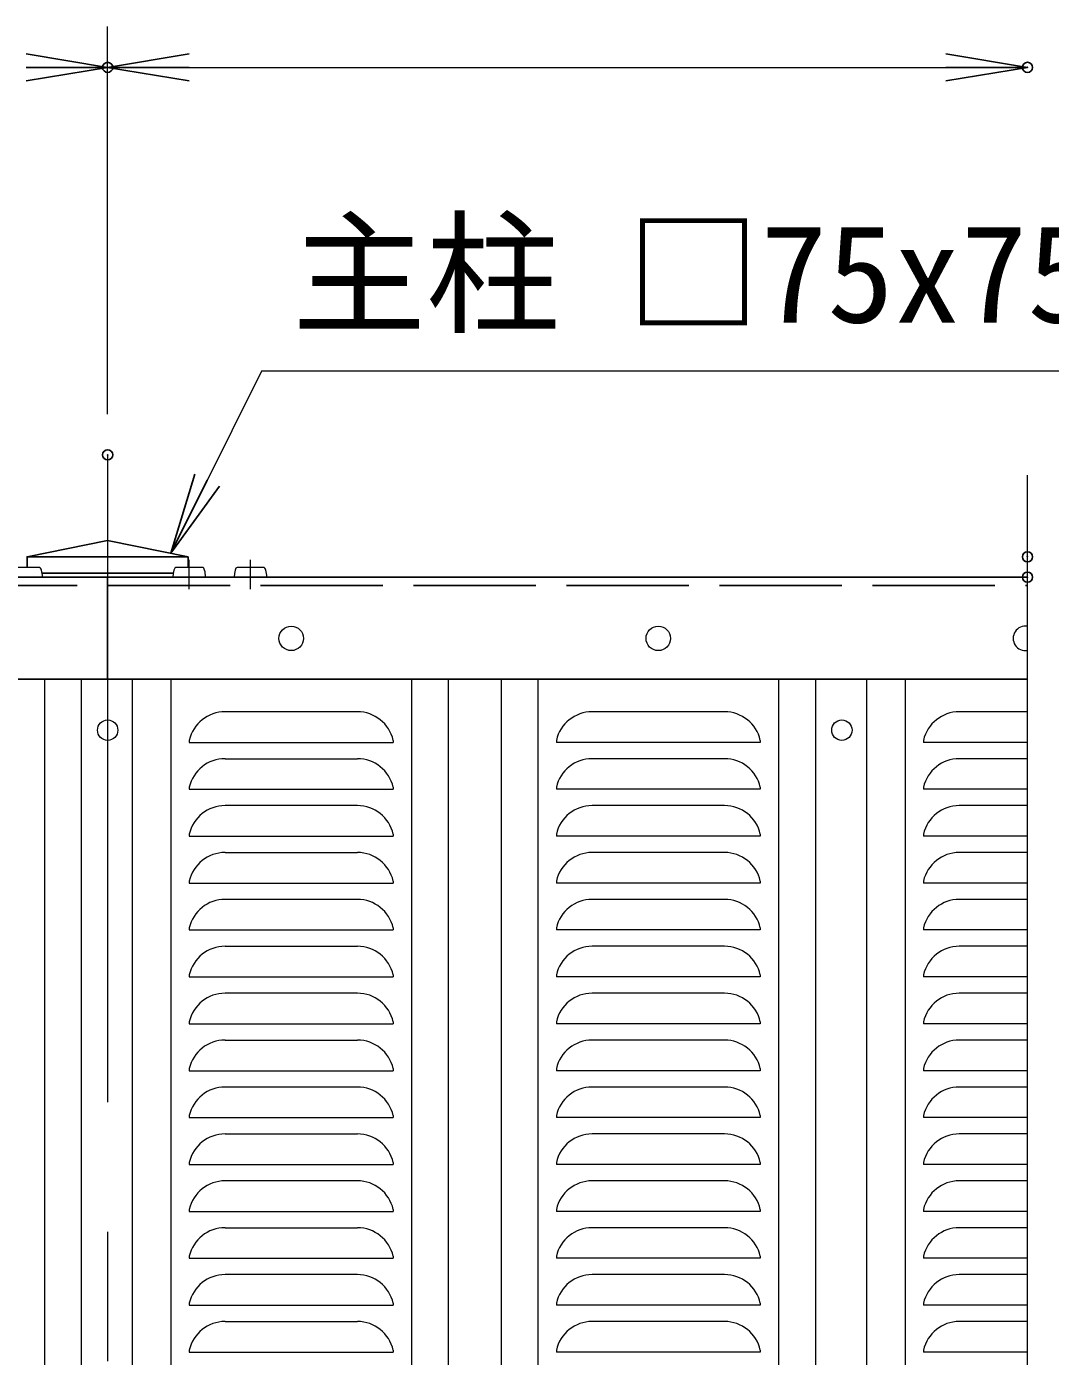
# Model space of a CAD drawing. Units: millimetres, scale not verified. Extents: x -4200 to 4200, y -2970 to 2970.
# Drawn here: x -1330 to -828, y 761 to 1413 of the extents above; entities that cross this region are included whole.
import ezdxf
from ezdxf.enums import TextEntityAlignment as Align

# ---------------------------------------------------------------- set-up
doc = ezdxf.new("R2010")
doc.units = ezdxf.units.MM
doc.header["$LTSCALE"] = 10
doc.header["$PDMODE"] = 32
doc.header["$PDSIZE"] = 5
doc.linetypes.add('DASHED', pattern=[7.5, 6, -1.5])
doc.linetypes.add('USER1', pattern=[50.8, 31.75, -6.35, 6.35, -6.35])
for name, color, linetype, lineweight in [('0-0_D-BMK', 2, 'USER1', 13), ('0-2_D-STR1', 1, 'Continuous', 25), ('0-3_D-STR3', 3, 'Continuous', 13), ('0-4_D-STR2', 7, 'Continuous', 13), ('0-5_D-STR-DIM', 7, 'Continuous', 13), ('0-6_0', 7, 'Continuous', 25), ('0-9_D-STR-TXT', 7, 'Continuous', 13)]:
    doc.layers.add(name, color=color, linetype=linetype, lineweight=lineweight)
doc.layers.add('0-7_Defpoints', color=8, linetype='Continuous')
doc.styles.add('ＭＳ ゴシック', font='')
doc.styles.get('ＭＳ ゴシック').set_extended_font_data('MS Gothic')

# ---------------------------------------------------------------- blocks, each defined once
blk = doc.blocks.new('_Open')
at = {"layer": '0-6_0'}
blk.add_line((-10, 1.667), (0, 0), dxfattribs=at)
blk.add_lwpolyline([(-10, -1.667), (0, 0), (-10, 0)], dxfattribs=at)

msp = doc.modelspace()

# ---------------------------------------------------------------- linework, layer by layer
at = {"layer": '0-0_D-BMK'}
for p, q in [((-1290.53, 1203.04), (-1290.53, -6.96)), ((-1250.53, 1137.17), (-1250.53, 1151.58)), ((-1220.53, 1137.17), (-1220.53, 1151.58))]:
    msp.add_line(p, q, dxfattribs=at)
at = {"layer": '0-2_D-STR1'}
for p, q in [((-1330.03, 1153.04), (-1251.03, 1153.04)), ((-1251.03, 1153.04), (-1251.03, 1147.84)), ((-3290.53, 1143.04), (-839.53, 1143.04)), ((-1322.66, 1145.04), (-1258.39, 1145.04)), ((-1290.53, 1143.04), (-1290.53, 1093.04)), ((-3240.53, 1093.04), (-839.53, 1093.04)), ((-3240.53, 1093.04), (-839.53, 1093.04))]:
    msp.add_line(p, q, dxfattribs=at)
at = {"layer": '0-2_D-STR1', "linetype": 'DASHED'}
msp.add_line((-3240.53, 1139.04), (-839.53, 1139.04), dxfattribs=at)
at = {"layer": '0-2_D-STR1'}
msp.add_lwpolyline([(-1251.03, 1153.04), (-1290.53, 1161.04), (-1330.03, 1153.04), (-1330.03, 1147.84)], dxfattribs=at)
at = {"layer": '0-3_D-STR3'}
for p, q in [((-1324.03, 1147.84), (-1337.03, 1147.84)), ((-1244.03, 1147.84), (-1257.03, 1147.84)), ((-1214.03, 1147.84), (-1227.03, 1147.84)), ((-1322.53, 1143.04), (-1338.53, 1143.04)), ((-1242.53, 1143.04), (-1258.53, 1143.04)), ((-1212.53, 1143.04), (-1228.53, 1143.04))]:
    msp.add_line(p, q, dxfattribs=at)
for centre, radius in [((-1200.53, 1113.04), 6), ((-1020.53, 1113.04), 6), ((-1290.53, 1068.04), 5), ((-930.53, 1068.04), 5)]:
    msp.add_circle(centre, radius, dxfattribs=at)
msp.add_arc((-840.53, 1113.04), 6, 80.41516, 279.58484, dxfattribs=at)
for centre, start_param, end_param in [((-1324.03, 1143.04), 1.570796, 3.141593), ((-1257.03, 1143.04), 3.141593, 4.712389), ((-1244.03, 1143.04), 1.570796, 3.141593), ((-1227.03, 1143.04), 3.141593, 4.712389), ((-1214.03, 1143.04), 1.570796, 3.141593)]:
    msp.add_ellipse(centre, major_axis=(0, -4.8), ratio=0.3125, start_param=start_param, end_param=end_param, dxfattribs=at)
at = {"layer": '0-4_D-STR2'}
for p, q in [((-1321.53, 1093.04), (-1321.53, 333.04)), ((-1303.53, 1093.04), (-1303.53, 333.04)), ((-1278.53, 1093.04), (-1278.53, 333.04)), ((-1259.53, 1093.04), (-1259.53, 333.04)), ((-1141.53, 1093.04), (-1141.53, 333.04)), ((-1123.53, 1093.04), (-1123.53, 333.04)), ((-1097.53, 1093.04), (-1097.53, 333.04)), ((-1079.53, 1093.04), (-1079.53, 333.04)), ((-961.53, 1093.04), (-961.53, 333.04)), ((-943.53, 1093.04), (-943.53, 333.04)), ((-918.53, 1093.04), (-918.53, 333.04)), ((-899.53, 1093.04), (-899.53, 333.04)), ((-1168.08, 1077.04), (-1232.97, 1077.04)), ((-988.08, 1077.04), (-1052.97, 1077.04)), ((-839.53, 1077.04), (-872.97, 1077.04)), ((-1250.53, 1063.04), (-1250.53, 1062.04)), ((-1150.53, 1063.04), (-1150.53, 1062.04)), ((-1150.53, 1063.03), (-1150.53, 1062.04)), ((-1070.53, 1063.04), (-1070.53, 1062.04)), ((-1070.53, 1063.03), (-1070.53, 1062.04)), ((-970.53, 1063.04), (-970.53, 1062.04)), ((-890.53, 1063.04), (-890.53, 1062.04)), ((-890.53, 1063.03), (-890.53, 1062.04)), ((-1250.53, 1062.04), (-1150.53, 1062.04)), ((-970.53, 1062.04), (-1070.53, 1062.04)), ((-839.53, 1062.04), (-890.53, 1062.04)), ((-1232.97, 1054.04), (-1168.08, 1054.04)), ((-988.08, 1054.04), (-1052.97, 1054.04)), ((-839.53, 1054.04), (-872.97, 1054.04)), ((-1250.53, 1040.04), (-1250.53, 1039.04)), ((-1250.53, 1039.04), (-1150.53, 1039.04)), ((-1150.53, 1040.04), (-1150.53, 1039.04)), ((-1150.53, 1040.03), (-1150.53, 1039.04)), ((-1070.53, 1040.04), (-1070.53, 1039.04)), ((-1070.53, 1040.03), (-1070.53, 1039.04)), ((-970.53, 1039.04), (-1070.53, 1039.04)), ((-970.53, 1040.04), (-970.53, 1039.04)), ((-890.53, 1040.04), (-890.53, 1039.04)), ((-890.53, 1040.03), (-890.53, 1039.04)), ((-839.53, 1039.04), (-890.53, 1039.04)), ((-1168.08, 1031.04), (-1232.97, 1031.04)), ((-988.08, 1031.04), (-1052.97, 1031.04)), ((-839.53, 1031.04), (-872.97, 1031.04)), ((-1250.53, 1017.04), (-1250.53, 1016.04)), ((-1250.53, 1016.04), (-1150.53, 1016.04)), ((-1150.53, 1017.04), (-1150.53, 1016.04)), ((-1150.53, 1017.03), (-1150.53, 1016.04)), ((-1070.53, 1017.04), (-1070.53, 1016.04)), ((-1070.53, 1017.03), (-1070.53, 1016.04)), ((-970.53, 1016.04), (-1070.53, 1016.04)), ((-970.53, 1017.04), (-970.53, 1016.04)), ((-890.53, 1017.04), (-890.53, 1016.04)), ((-890.53, 1017.03), (-890.53, 1016.04)), ((-839.53, 1016.04), (-890.53, 1016.04)), ((-1232.97, 1008.04), (-1168.08, 1008.04)), ((-988.08, 1008.04), (-1052.97, 1008.04)), ((-839.53, 1008.04), (-872.97, 1008.04)), ((-1250.53, 994.04), (-1250.53, 993.04)), ((-1250.53, 993.04), (-1150.53, 993.04)), ((-1150.53, 994.04), (-1150.53, 993.04)), ((-1150.53, 994.03), (-1150.53, 993.04)), ((-1070.53, 994.04), (-1070.53, 993.04)), ((-1070.53, 994.03), (-1070.53, 993.04)), ((-970.53, 993.04), (-1070.53, 993.04)), ((-970.53, 994.04), (-970.53, 993.04)), ((-890.53, 994.04), (-890.53, 993.04)), ((-890.53, 994.03), (-890.53, 993.04)), ((-839.53, 993.04), (-890.53, 993.04)), ((-1168.08, 985.04), (-1232.97, 985.04)), ((-988.08, 985.04), (-1052.97, 985.04)), ((-839.53, 985.04), (-872.97, 985.04)), ((-1250.53, 971.04), (-1250.53, 970.04)), ((-1250.53, 970.04), (-1150.53, 970.04)), ((-1150.53, 971.04), (-1150.53, 970.04)), ((-1150.53, 971.03), (-1150.53, 970.04)), ((-1070.53, 971.04), (-1070.53, 970.04)), ((-1070.53, 971.03), (-1070.53, 970.04)), ((-970.53, 970.04), (-1070.53, 970.04)), ((-970.53, 971.04), (-970.53, 970.04)), ((-890.53, 971.04), (-890.53, 970.04)), ((-890.53, 971.03), (-890.53, 970.04)), ((-839.53, 970.04), (-890.53, 970.04)), ((-1232.97, 962.04), (-1168.08, 962.04)), ((-988.08, 962.04), (-1052.97, 962.04)), ((-839.53, 962.04), (-872.97, 962.04)), ((-1250.53, 948.04), (-1250.53, 947.04)), ((-1250.53, 947.04), (-1150.53, 947.04)), ((-1150.53, 948.04), (-1150.53, 947.04)), ((-1150.53, 948.03), (-1150.53, 947.04)), ((-1070.53, 948.04), (-1070.53, 947.04)), ((-1070.53, 948.03), (-1070.53, 947.04)), ((-970.53, 947.04), (-1070.53, 947.04)), ((-970.53, 948.04), (-970.53, 947.04)), ((-890.53, 948.04), (-890.53, 947.04)), ((-890.53, 948.03), (-890.53, 947.04)), ((-839.53, 947.04), (-890.53, 947.04)), ((-1168.08, 939.04), (-1232.97, 939.04)), ((-988.08, 939.04), (-1052.97, 939.04)), ((-839.53, 939.04), (-872.97, 939.04)), ((-1250.53, 925.04), (-1250.53, 924.04)), ((-1250.53, 924.04), (-1150.53, 924.04)), ((-1150.53, 925.04), (-1150.53, 924.04)), ((-1150.53, 925.03), (-1150.53, 924.04)), ((-1070.53, 925.04), (-1070.53, 924.04)), ((-1070.53, 925.03), (-1070.53, 924.04)), ((-970.53, 924.04), (-1070.53, 924.04)), ((-970.53, 925.04), (-970.53, 924.04)), ((-890.53, 925.04), (-890.53, 924.04)), ((-890.53, 925.03), (-890.53, 924.04)), ((-839.53, 924.04), (-890.53, 924.04)), ((-1232.97, 916.04), (-1168.08, 916.04)), ((-988.08, 916.04), (-1052.97, 916.04)), ((-839.53, 916.04), (-872.97, 916.04)), ((-1250.53, 902.04), (-1250.53, 901.04)), ((-1250.53, 901.04), (-1150.53, 901.04)), ((-1150.53, 902.04), (-1150.53, 901.04)), ((-1150.53, 902.03), (-1150.53, 901.04)), ((-1070.53, 902.04), (-1070.53, 901.04)), ((-1070.53, 902.03), (-1070.53, 901.04)), ((-970.53, 901.04), (-1070.53, 901.04)), ((-970.53, 902.04), (-970.53, 901.04)), ((-890.53, 902.04), (-890.53, 901.04)), ((-890.53, 902.03), (-890.53, 901.04)), ((-839.53, 901.04), (-890.53, 901.04)), ((-1168.08, 893.04), (-1232.97, 893.04)), ((-988.08, 893.04), (-1052.97, 893.04)), ((-839.53, 893.04), (-872.97, 893.04)), ((-1250.53, 879.04), (-1250.53, 878.04)), ((-1250.53, 878.04), (-1150.53, 878.04)), ((-1150.53, 879.04), (-1150.53, 878.04)), ((-1150.53, 879.03), (-1150.53, 878.04)), ((-1070.53, 879.04), (-1070.53, 878.04)), ((-1070.53, 879.03), (-1070.53, 878.04)), ((-970.53, 878.04), (-1070.53, 878.04)), ((-970.53, 879.04), (-970.53, 878.04)), ((-890.53, 879.04), (-890.53, 878.04)), ((-890.53, 879.03), (-890.53, 878.04)), ((-839.53, 878.04), (-890.53, 878.04)), ((-1232.97, 870.04), (-1168.08, 870.04)), ((-988.08, 870.04), (-1052.97, 870.04)), ((-839.53, 870.04), (-872.97, 870.04)), ((-1250.53, 856.04), (-1250.53, 855.04)), ((-1250.53, 855.04), (-1150.53, 855.04)), ((-1150.53, 856.04), (-1150.53, 855.04)), ((-1150.53, 856.03), (-1150.53, 855.04)), ((-1070.53, 856.04), (-1070.53, 855.04)), ((-1070.53, 856.03), (-1070.53, 855.04)), ((-970.53, 855.04), (-1070.53, 855.04)), ((-970.53, 856.04), (-970.53, 855.04)), ((-890.53, 856.04), (-890.53, 855.04)), ((-890.53, 856.03), (-890.53, 855.04)), ((-839.53, 855.04), (-890.53, 855.04)), ((-1168.08, 847.04), (-1232.97, 847.04)), ((-988.08, 847.04), (-1052.97, 847.04)), ((-839.53, 847.04), (-872.97, 847.04)), ((-1250.53, 833.04), (-1250.53, 832.04)), ((-1250.53, 832.04), (-1150.53, 832.04)), ((-1150.53, 833.04), (-1150.53, 832.04)), ((-1150.53, 833.03), (-1150.53, 832.04)), ((-1070.53, 833.04), (-1070.53, 832.04)), ((-1070.53, 833.03), (-1070.53, 832.04)), ((-970.53, 832.04), (-1070.53, 832.04)), ((-970.53, 833.04), (-970.53, 832.04)), ((-890.53, 833.04), (-890.53, 832.04)), ((-890.53, 833.03), (-890.53, 832.04)), ((-839.53, 832.04), (-890.53, 832.04)), ((-1232.97, 824.04), (-1168.08, 824.04)), ((-988.08, 824.04), (-1052.97, 824.04)), ((-839.53, 824.04), (-872.97, 824.04)), ((-1250.53, 810.04), (-1250.53, 809.04)), ((-1250.53, 809.04), (-1150.53, 809.04)), ((-1150.53, 810.04), (-1150.53, 809.04)), ((-1150.53, 810.03), (-1150.53, 809.04)), ((-1070.53, 810.04), (-1070.53, 809.04)), ((-1070.53, 810.03), (-1070.53, 809.04)), ((-970.53, 809.04), (-1070.53, 809.04)), ((-970.53, 810.04), (-970.53, 809.04)), ((-890.53, 810.04), (-890.53, 809.04)), ((-890.53, 810.03), (-890.53, 809.04)), ((-839.53, 809.04), (-890.53, 809.04)), ((-1168.08, 801.04), (-1232.97, 801.04)), ((-988.08, 801.04), (-1052.97, 801.04)), ((-839.53, 801.04), (-872.97, 801.04)), ((-1250.53, 787.04), (-1250.53, 786.04)), ((-1250.53, 786.04), (-1150.53, 786.04)), ((-1150.53, 787.04), (-1150.53, 786.04)), ((-1150.53, 787.03), (-1150.53, 786.04)), ((-1070.53, 787.04), (-1070.53, 786.04)), ((-1070.53, 787.03), (-1070.53, 786.04)), ((-970.53, 786.04), (-1070.53, 786.04)), ((-970.53, 787.04), (-970.53, 786.04)), ((-890.53, 787.04), (-890.53, 786.04)), ((-890.53, 787.03), (-890.53, 786.04)), ((-839.53, 786.04), (-890.53, 786.04)), ((-1232.97, 778.04), (-1168.08, 778.04)), ((-988.08, 778.04), (-1052.97, 778.04)), ((-839.53, 778.04), (-872.97, 778.04)), ((-1250.53, 764.04), (-1250.53, 763.04)), ((-1250.53, 763.04), (-1150.53, 763.04)), ((-1150.53, 764.04), (-1150.53, 763.04)), ((-1150.53, 764.03), (-1150.53, 763.04)), ((-1070.53, 764.04), (-1070.53, 763.04)), ((-1070.53, 764.03), (-1070.53, 763.04)), ((-970.53, 763.04), (-1070.53, 763.04)), ((-970.53, 764.04), (-970.53, 763.04)), ((-890.53, 764.04), (-890.53, 763.04)), ((-890.53, 764.03), (-890.53, 763.04)), ((-839.53, 763.04), (-890.53, 763.04))]:
    msp.add_line(p, q, dxfattribs=at)
for centre, start, end in [((-1232.97, 1059.04), 90, 167.16041), ((-1168.08, 1059.04), 12.83959, 90), ((-1052.97, 1059.04), 90, 167.16041), ((-988.08, 1059.04), 12.83959, 90), ((-872.97, 1059.04), 90, 167.16041), ((-1232.97, 1036.04), 90, 167.16041), ((-1168.08, 1036.04), 12.83959, 90), ((-1052.97, 1036.04), 90, 167.16041), ((-988.08, 1036.04), 12.83959, 90), ((-872.97, 1036.04), 90, 167.16041), ((-1232.97, 1013.04), 90, 167.16041), ((-1168.08, 1013.04), 12.83959, 90), ((-1052.97, 1013.04), 90, 167.16041), ((-988.08, 1013.04), 12.83959, 90), ((-872.97, 1013.04), 90, 167.16041), ((-1232.97, 990.04), 90, 167.16041), ((-1168.08, 990.04), 12.83959, 90), ((-1052.97, 990.04), 90, 167.16041), ((-988.08, 990.04), 12.83959, 90), ((-872.97, 990.04), 90, 167.16041), ((-1232.97, 967.04), 90, 167.16041), ((-1168.08, 967.04), 12.83959, 90), ((-1052.97, 967.04), 90, 167.16041), ((-988.08, 967.04), 12.83959, 90), ((-872.97, 967.04), 90, 167.16041), ((-1232.97, 944.04), 90, 167.16041), ((-1168.08, 944.04), 12.83959, 90), ((-1052.97, 944.04), 90, 167.16041), ((-988.08, 944.04), 12.83959, 90), ((-872.97, 944.04), 90, 167.16041), ((-1232.97, 921.04), 90, 167.16041), ((-1168.08, 921.04), 12.83959, 90), ((-1052.97, 921.04), 90, 167.16041), ((-988.08, 921.04), 12.83959, 90), ((-872.97, 921.04), 90, 167.16041), ((-1232.97, 898.04), 90, 167.16041), ((-1168.08, 898.04), 12.83959, 90), ((-1052.97, 898.04), 90, 167.16041), ((-988.08, 898.04), 12.83959, 90), ((-872.97, 898.04), 90, 167.16041), ((-1232.97, 875.04), 90, 167.16041), ((-1168.08, 875.04), 12.83959, 90), ((-1052.97, 875.04), 90, 167.16041), ((-988.08, 875.04), 12.83959, 90), ((-872.97, 875.04), 90, 167.16041), ((-1232.97, 852.04), 90, 167.16041), ((-1168.08, 852.04), 12.83959, 90), ((-1052.97, 852.04), 90, 167.16041), ((-988.08, 852.04), 12.83959, 90), ((-872.97, 852.04), 90, 167.16041), ((-1232.97, 829.04), 90, 167.16041), ((-1168.08, 829.04), 12.83959, 90), ((-1052.97, 829.04), 90, 167.16041), ((-988.08, 829.04), 12.83959, 90), ((-872.97, 829.04), 90, 167.16041), ((-1232.97, 806.04), 90, 167.16041), ((-1168.08, 806.04), 12.83959, 90), ((-1052.97, 806.04), 90, 167.16041), ((-988.08, 806.04), 12.83959, 90), ((-872.97, 806.04), 90, 167.16041), ((-1232.97, 783.04), 90, 167.16041), ((-1168.08, 783.04), 12.83959, 90), ((-1052.97, 783.04), 90, 167.16041), ((-988.08, 783.04), 12.83959, 90), ((-872.97, 783.04), 90, 167.16041), ((-1232.97, 760.04), 90, 167.16041), ((-1168.08, 760.04), 12.83959, 90), ((-1052.97, 760.04), 90, 167.16041), ((-988.08, 760.04), 12.83959, 90), ((-872.97, 760.04), 90, 167.16041)]:
    msp.add_arc(centre, 18, start, end, dxfattribs=at)
at = {"layer": '0-5_D-STR-DIM'}
for p, q in [((-1290.53, 1223.04), (-1290.53, 1413.04)), ((-1290.53, 1223.04), (-1290.53, 1413.04)), ((-1250.53, 1393.04), (-879.53, 1393.04)), ((-839.53, 738.69), (-839.53, 1193.04))]:
    msp.add_line(p, q, dxfattribs=at)
at = {"layer": '0-7_Defpoints'}
for p in [(-1290.53, 1393.04), (-839.53, 1393.04), (-1290.53, 1203.04), (-839.53, 1153.04), (-839.53, 1153.04), (-839.53, 1143.04), (-839.53, 1143.04)]:
    msp.add_point(p, dxfattribs=at)
at = {"layer": '0-9_D-STR-TXT'}
msp.add_lwpolyline([(-683.24, 1244.08), (-1215.17, 1244.08), (-1258.64, 1156.55)], dxfattribs=at)

# ---------------------------------------------------------------- block references
at = {"layer": '0-5_D-STR-DIM', "xscale": 4, "yscale": 4}
for p in [(-1290.53, 1393.04), (-839.53, 1393.04)]:
    msp.add_blockref('_Open', p, dxfattribs=at)
at = {"layer": '0-5_D-STR-DIM', "xscale": 4, "yscale": 4, "rotation": 180}
msp.add_blockref('_Open', (-1290.53, 1393.04), dxfattribs=at)
at = {"layer": '0-9_D-STR-TXT', "xscale": 4, "yscale": 4, "rotation": 243.59136}
msp.add_blockref('_Open', (-1259.53, 1154.76), dxfattribs=at)

# ---------------------------------------------------------------- texts
at = {"layer": '0-9_D-STR-TXT', "style": 'ＭＳ ゴシック'}
msp.add_text('主柱 □75x75x2.3', height=48.09, dxfattribs=at).set_placement((-1199.98, 1253.49), align=Align.BOTTOM_LEFT)

doc.saveas('drawing.dxf')
